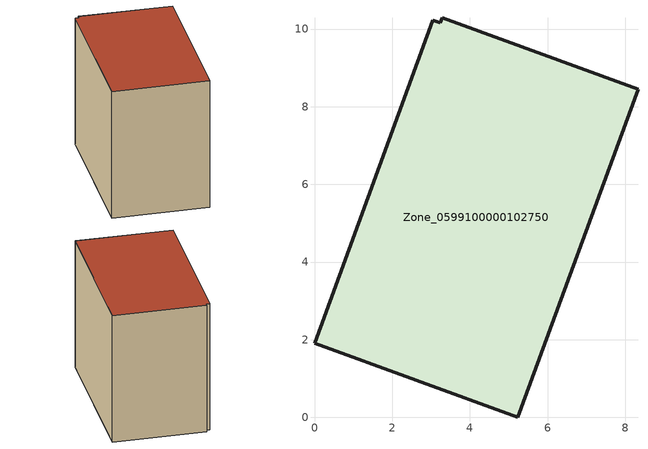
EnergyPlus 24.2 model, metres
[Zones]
Zone_0599100000102750
 floor ground (C_G): 3.05,10.23 3.24,10.16 3.28,10.3 8.33,8.45 5.23,0 0,1.91 z3.5
 wall outside (C_F): 3.05,10.23 0,1.91 5.23,0 8.33,8.45 3.28,10.3 3.24,10.16 3.05,10.23 z3.5:11.42
 roof outside (C_R): 3.24,10.16 3.05,10.23 0,1.91 5.23,0 8.33,8.45 3.28,10.3 z11.42
[BUILDING]
Pand.0599100000102750: North Axis=0; Terrain=City; Loads Convergence Tolerance Value=0.04; Temperature Convergence Tolerance Value=0.4; Solar Distribution=FullExterior; Maximum Number of Warmup Days=25; Minimum Number of Warmup Days=1
[Site:Location]
Rotterdam.The.Hague.AP_ZH_NLD Design_Conditions: Latitude=51.96; Longitude=4.45; Time Zone=1; Elevation=-4.5
[SITE:GROUNDTEMPERATURE:BUILDINGSURFACE]
18, 18, 18, 18, 18, 18, 18, 18, 18, 18, 18, 18
[MATERIAL] Thermal Absorptance=0.9; Solar Absorptance=0.7; Visible Absorptance=0.7
Name | Roughness | Thickness | Conductivity | Density | Specific Heat
G.TC.1946-1964 | MediumSmooth | 0.15 | 1 | 540 | 1210
F.TC.1946-1964 | Rough | 0.3 | 0.857143 | 1920 | 840
R.TC.1946-1964 | MediumRough | 0.2 | 0.235294 | 1500 | 1000
[CONSTRUCTION]
C_G: G.TC.1946-1964
C_F: F.TC.1946-1964
C_R: R.TC.1946-1964
[ZONE]
Zone_0599100000102750: Type=1; Multiplier=1; Ceiling Height=Autocalculate; Volume=Autocalculate; Floor Area=autocalculate; Part of Total Floor Area=Yes
[ZONEINFILTRATION:DESIGNFLOWRATE]
Infil_Zone_0599100000102750: Zone or ZoneList or Space or SpaceList=Zone_0599100000102750; Schedule=AlwaysOn; Design Flow Rate Calculation Method=Flow/Area; Flow Rate per Floor Area=0.003; Constant Term Coefficient=1; Temperature Term Coefficient=0; Velocity Term Coefficient=0; Velocity Squared Term Coefficient=0
[HVACTEMPLATE:ZONE:IDEALLOADSAIRSYSTEM]
Zone_0599100000102750: Maximum Heating Supply Air Temperature=50; Minimum Cooling Supply Air Temperature=13; Maximum Heating Supply Air Humidity Ratio=0.0156; Minimum Cooling Supply Air Humidity Ratio=0.0077; Heating Limit=NoLimit; Cooling Limit=NoLimit; Dehumidification Control Type=ConstantSensibleHeatRatio; Cooling Sensible Heat Ratio=0.7; Dehumidification Setpoint=60; Humidification Control Type=None; Humidification Setpoint=30; Outdoor Air Method=None; Outdoor Air Flow Rate per Person=0.00944; Outdoor Air Flow Rate per Zone Floor Area=0; Outdoor Air Flow Rate per Zone=0; Demand Controlled Ventilation Type=None; Outdoor Air Economizer Type=NoEconomizer; Heat Recovery Type=None; Sensible Heat Recovery Effectiveness=0.7; Latent Heat Recovery Effectiveness=0.65
[ZONECONTROL:THERMOSTAT]
ThermostatControl_Zone_0599100000102750: Zone or ZoneList=Zone_0599100000102750; Control Type Schedule=DualSetpointControlType; Control 1=Thermostat_Zone_0599100000102750; Temperature Difference Between Cutout And Setpoint=0
[THERMOSTATSETPOINT:DUALSETPOINT]
Thermostat_Zone_0599100000102750: Heating Setpoint Temperature Schedule=HeatingSetpoint_Zone_0599100000102750; Cooling Setpoint Temperature Schedule=CoolingSetpoint_Zone_0599100000102750
[SCHEDULE:COMPACT]
HeatingSetpoint_Zone_0599100000102750: Through: 12/31, For: AllDays, Until: 24:00, 21
CoolingSetpoint_Zone_0599100000102750: Through: 12/31, For: AllDays, Until: 24:00, 24
DualSetpointControlType: Through: 12/31, For: AllDays, Until: 24:00, 4
AlwaysOn: Through: 12/31, For: AllDays, Until: 24:00, 1
